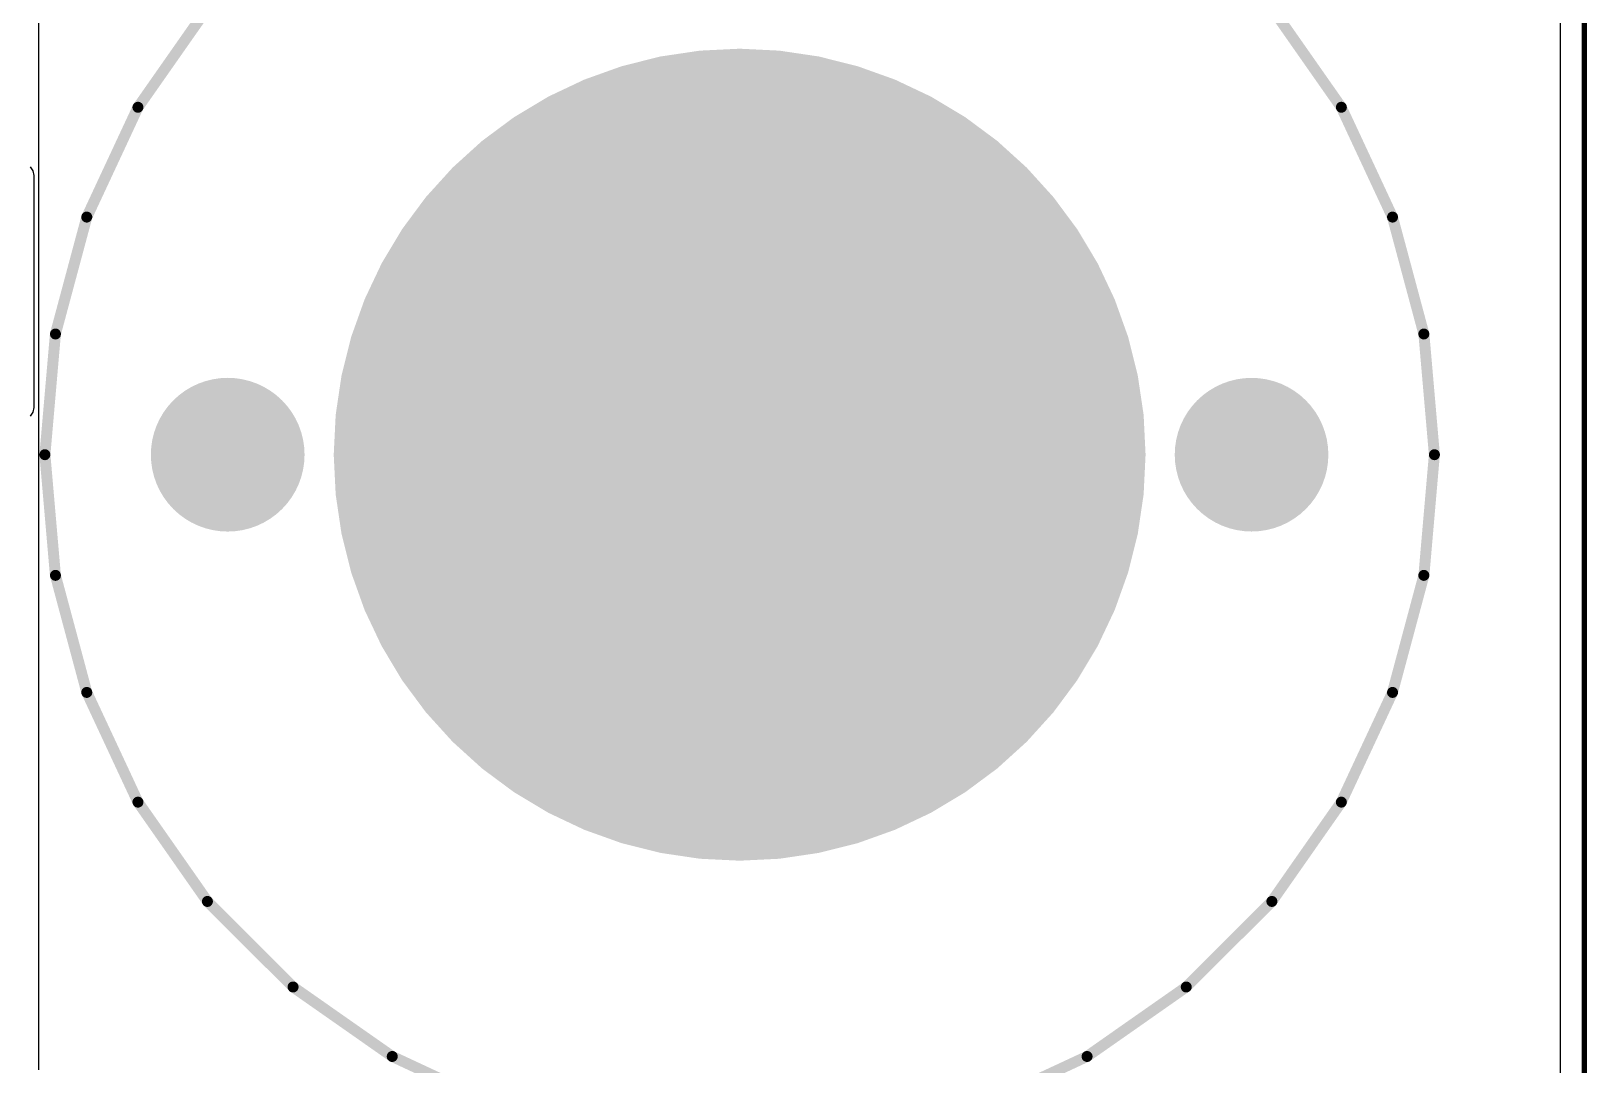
# Model space of a CAD drawing. Header units: millimetres. Extents: x -0.4 to 7.76, y -3.34 to 0.42.
# Drawn here: x 5.693 to 7.368, y -2.175 to -1.062 of the extents above; entities that cross this region are included whole.
import ezdxf

# ---------------------------------------------------------------- set-up
doc = ezdxf.new("R2010")
doc.units = ezdxf.units.MM
doc.header["$MEASUREMENT"] = 0
for name, color, linetype in [('BottomLayer', 5, 'Continuous'), ('BottomSolder', 6, 'Continuous'), ('KeepOutLayer', 6, 'Continuous'), ('MultiLayer', 9, 'Continuous'), ('TopLayer', 1, 'Continuous'), ('TopOverlay', 2, 'Continuous'), ('TopSolder', 216, 'Continuous'), ('ViaHoleLayer', 16, 'Continuous')]:
    doc.layers.add(name, color=color, linetype=linetype)

msp = doc.modelspace()

# ---------------------------------------------------------------- linework, layer by layer
at = {"layer": 'BottomLayer'}
for p, q in [((7.339, -0.0287), (7.339, -2.2056)), ((5.6949, -1.2127), (5.692, -1.2084)), ((5.6959, -1.2177), (5.6949, -1.2127)), ((5.6959, -1.4676), (5.6959, -1.2177)), ((5.692, -1.4769), (5.6949, -1.4726)), ((5.6949, -1.4726), (5.6959, -1.4676))]:
    msp.add_line(p, q, dxfattribs=at)
for points, const_width in [([(6.239, -1.5184, 1), (6.672, -1.5184, 1)], 0.4331), ([(5.8649, -1.5184, 1), (5.9437, -1.5184, 1)], 0.0787), ([(6.9673, -1.5184, 1), (7.046, -1.5184, 1)], 0.0787)]:
    msp.add_lwpolyline(points, format="xyb", close=True, dxfattribs=dict(at, const_width=const_width))
at = {"layer": 'BottomSolder'}
for points, const_width in [([(6.237, -1.5184, 1), (6.674, -1.5184, 1)], 0.4371), ([(5.8629, -1.5184, 1), (5.9457, -1.5184, 1)], 0.0827), ([(6.9653, -1.5184, 1), (7.048, -1.5184, 1)], 0.0827)]:
    msp.add_lwpolyline(points, format="xyb", close=True, dxfattribs=dict(at, const_width=const_width))
at = {"layer": 'KeepOutLayer'}
for const_width in [0.00551, 0.005]:
    msp.add_lwpolyline([(7.3649, -3.0342), (7.3649, -0.0027)], dxfattribs=dict(at, const_width=const_width))
at = {"layer": 'MultiLayer'}
for points, const_width in [([(6.239, -1.5184, 1), (6.672, -1.5184, 1)], 0.4331), ([(5.8649, -1.5184, 1), (5.9437, -1.5184, 1)], 0.0787), ([(6.9673, -1.5184, 1), (7.046, -1.5184, 1)], 0.0787)]:
    msp.add_lwpolyline(points, format="xyb", close=True, dxfattribs=dict(at, const_width=const_width))
at = {"layer": 'TopLayer'}
for p, q in [((7.339, -0.1733), (7.339, -2.8636)), ((5.7008, -2.1807), (5.7008, -0.4176))]:
    msp.add_line(p, q, dxfattribs=at)
for points, const_width in [([(6.239, -1.5184, 1), (6.672, -1.5184, 1)], 0.4331), ([(5.8649, -1.5184, 1), (5.9437, -1.5184, 1)], 0.0787), ([(6.9673, -1.5184, 1), (7.046, -1.5184, 1)], 0.0787)]:
    msp.add_lwpolyline(points, format="xyb", close=True, dxfattribs=dict(at, const_width=const_width))
at = {"layer": 'TopOverlay', "const_width": 0.0118}
for points in [[(5.8077, -1.1444), (5.8825, -1.0376)], [(7.0285, -1.0376), (7.1033, -1.1444)], [(5.7526, -1.2626), (5.8077, -1.1444)], [(7.1033, -1.1444), (7.1584, -1.2626)], [(5.7188, -1.3885), (5.7526, -1.2626)], [(7.1584, -1.2626), (7.1922, -1.3885)], [(5.7075, -1.5184), (5.7188, -1.3885)], [(7.1922, -1.3885), (7.2035, -1.5184)], [(5.7075, -1.5184), (5.7188, -1.6483)], [(7.1922, -1.6483), (7.2035, -1.5184)], [(5.7188, -1.6483), (5.7526, -1.7743)], [(7.1584, -1.7743), (7.1922, -1.6483)], [(5.7526, -1.7743), (5.8077, -1.8924)], [(7.1033, -1.8924), (7.1584, -1.7743)], [(5.8077, -1.8924), (5.8825, -1.9993)], [(7.0285, -1.9993), (7.1033, -1.8924)], [(5.8825, -1.9993), (5.9747, -2.0914)], [(6.9363, -2.0914), (7.0285, -1.9993)], [(5.9747, -2.0914), (6.0815, -2.1662)], [(6.8295, -2.1662), (6.9363, -2.0914)], [(6.0815, -2.1662), (6.1996, -2.2213)], [(6.7113, -2.2213), (6.8295, -2.1662)]]:
    msp.add_lwpolyline(points, dxfattribs=at)
at = {"layer": 'TopOverlay', "const_width": 0.00591}
for points in [[(5.8047, -1.1444, 1), (5.8106, -1.1444, 1)], [(5.8047, -1.1444, 1), (5.8106, -1.1444, 1)], [(7.1004, -1.1444, 1), (7.1063, -1.1444, 1)], [(7.1004, -1.1444, 1), (7.1063, -1.1444, 1)], [(5.7496, -1.2626, 1), (5.7555, -1.2626, 1)], [(5.7496, -1.2626, 1), (5.7555, -1.2626, 1)], [(7.1555, -1.2626, 1), (7.1614, -1.2626, 1)], [(7.1555, -1.2626, 1), (7.1614, -1.2626, 1)], [(5.7159, -1.3885, 1), (5.7218, -1.3885, 1)], [(5.7159, -1.3885, 1), (5.7218, -1.3885, 1)], [(7.1892, -1.3885, 1), (7.1951, -1.3885, 1)], [(7.1892, -1.3885, 1), (7.1951, -1.3885, 1)], [(5.7045, -1.5184, 1), (5.7104, -1.5184, 1)], [(5.7045, -1.5184, 1), (5.7104, -1.5184, 1)], [(7.2006, -1.5184, 1), (7.2065, -1.5184, 1)], [(7.2006, -1.5184, 1), (7.2065, -1.5184, 1)], [(5.7159, -1.6483, 1), (5.7218, -1.6483, 1)], [(5.7159, -1.6483, 1), (5.7218, -1.6483, 1)], [(7.1892, -1.6483, 1), (7.1951, -1.6483, 1)], [(7.1892, -1.6483, 1), (7.1951, -1.6483, 1)], [(5.7496, -1.7743, 1), (5.7555, -1.7743, 1)], [(5.7496, -1.7743, 1), (5.7555, -1.7743, 1)], [(7.1555, -1.7743, 1), (7.1614, -1.7743, 1)], [(7.1555, -1.7743, 1), (7.1614, -1.7743, 1)], [(5.8047, -1.8924, 1), (5.8106, -1.8924, 1)], [(5.8047, -1.8924, 1), (5.8106, -1.8924, 1)], [(7.1004, -1.8924, 1), (7.1063, -1.8924, 1)], [(7.1004, -1.8924, 1), (7.1063, -1.8924, 1)], [(5.8795, -1.9993, 1), (5.8854, -1.9993, 1)], [(5.8795, -1.9993, 1), (5.8854, -1.9993, 1)], [(7.0256, -1.9993, 1), (7.0315, -1.9993, 1)], [(7.0256, -1.9993, 1), (7.0315, -1.9993, 1)], [(5.9717, -2.0914, 1), (5.9776, -2.0914, 1)], [(5.9717, -2.0914, 1), (5.9776, -2.0914, 1)], [(6.9334, -2.0914, 1), (6.9393, -2.0914, 1)], [(6.9334, -2.0914, 1), (6.9393, -2.0914, 1)], [(6.0785, -2.1662, 1), (6.0844, -2.1662, 1)], [(6.0785, -2.1662, 1), (6.0844, -2.1662, 1)], [(6.8266, -2.1662, 1), (6.8325, -2.1662, 1)], [(6.8266, -2.1662, 1), (6.8325, -2.1662, 1)]]:
    msp.add_lwpolyline(points, format="xyb", close=True, dxfattribs=at)
at = {"layer": 'TopSolder'}
for points, const_width in [([(6.237, -1.5184, 1), (6.674, -1.5184, 1)], 0.4371), ([(5.8629, -1.5184, 1), (5.9457, -1.5184, 1)], 0.0827), ([(6.9653, -1.5184, 1), (7.048, -1.5184, 1)], 0.0827)]:
    msp.add_lwpolyline(points, format="xyb", close=True, dxfattribs=dict(at, const_width=const_width))
at = {"layer": 'ViaHoleLayer'}
for points, const_width in [([(6.2488, -1.5184, 1), (6.6622, -1.5184, 1)], 0.4134), ([(5.8748, -1.5184, 1), (5.9338, -1.5184, 1)], 0.0591), ([(6.9771, -1.5184, 1), (7.0362, -1.5184, 1)], 0.0591)]:
    msp.add_lwpolyline(points, format="xyb", close=True, dxfattribs=dict(at, const_width=const_width))

doc.saveas('drawing.dxf')
